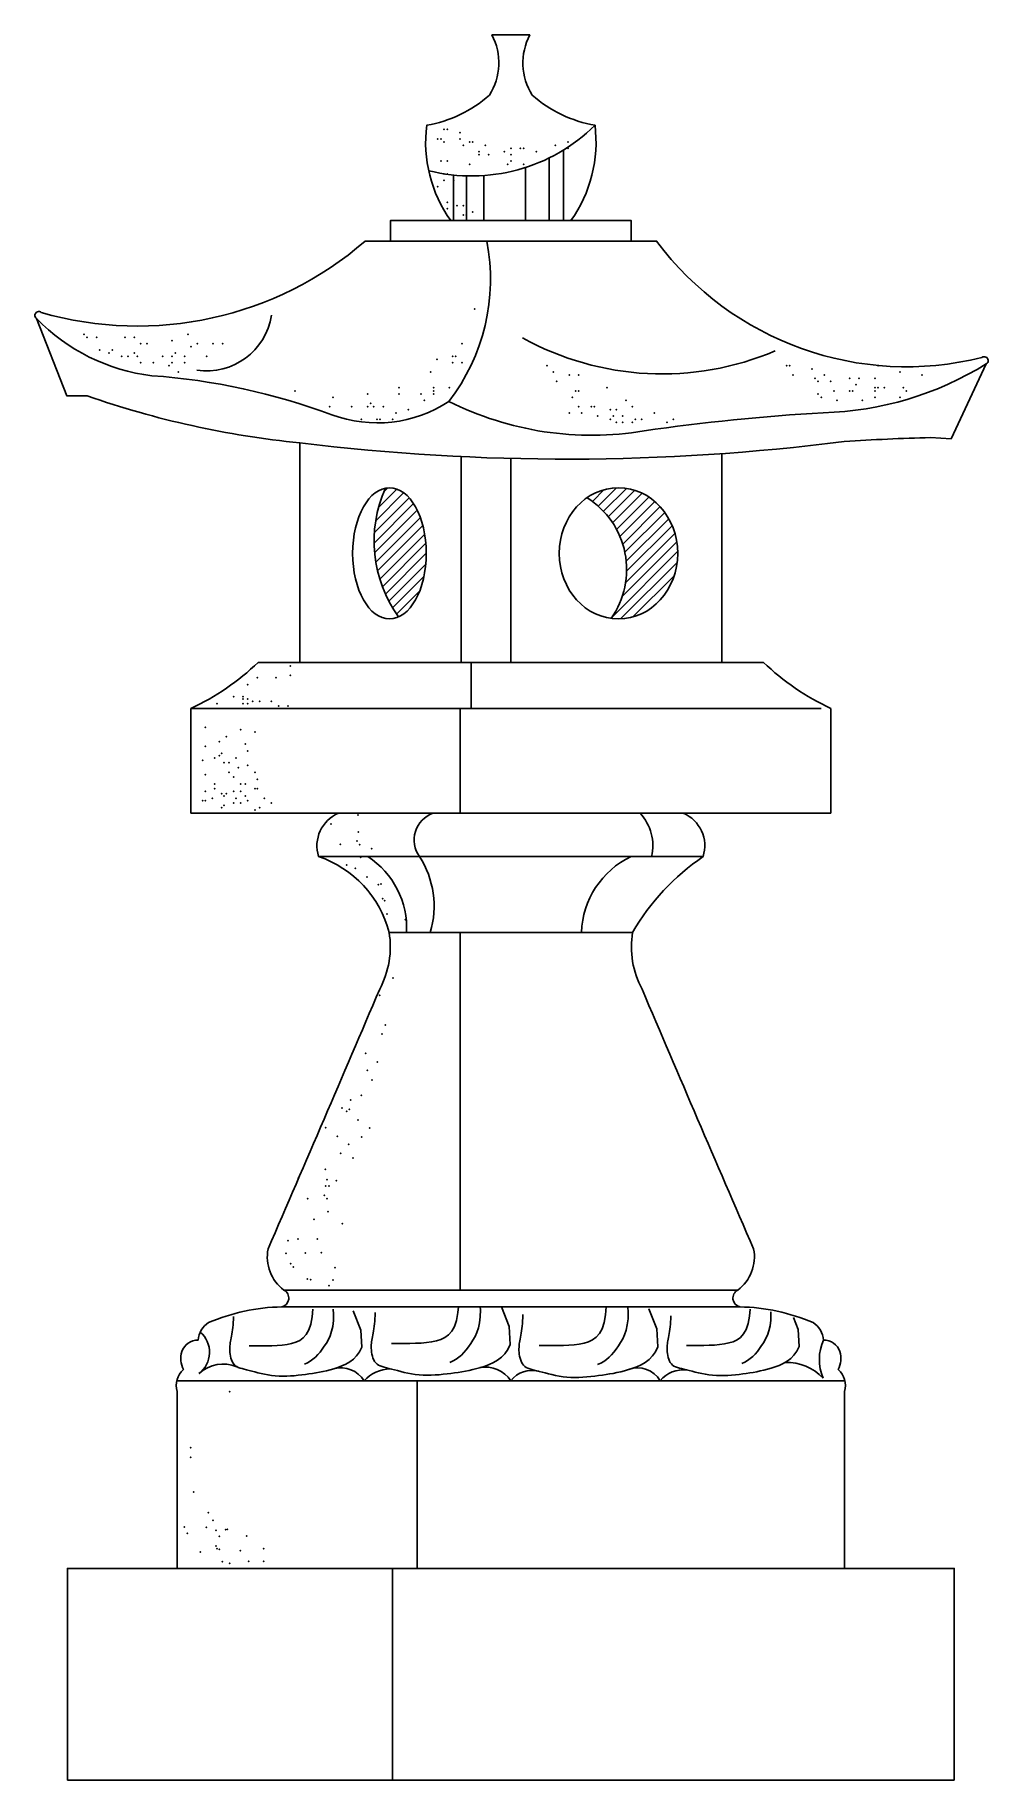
# Model space of a CAD drawing. Header units: millimetres. Extents: x -52 to 1461, y 0 to 2768.
import ezdxf

# ---------------------------------------------------------------- set-up
doc = ezdxf.new("R2010")
doc.units = ezdxf.units.MM
doc.layers.add('ceco.net 302', color=7, linetype='Continuous')
pattern_1 = [(45, (109894.3332819633, 72721.08164353693), (-8.247693495759892, 8.247693495759892), [])]

msp = doc.modelspace()

# ---------------------------------------------------------------- hatches: boundary and pattern name
at = {"layer": 'ceco.net 302', "linetype": 'ByBlock'}
h = msp.add_hatch(dxfattribs=at)
h.set_pattern_fill('ANSI31', color=256, scale=93.312, style=0)
h.set_pattern_definition(pattern_1)
edge = h.paths.add_edge_path()
edge.add_ellipse((510.8735290183976, 1945.64990378925), major_axis=(0, 104.0457085764487), ratio=0.5615434383609061, start_angle=188.1316952078475, end_angle=363.606886463453)
edge.add_arc((692.1400304427661, 1965.099955144128), 205.6935828561982, 155.9136399328835, 215.7864973505337)
h = msp.add_hatch(dxfattribs=at)
h.set_pattern_fill('ANSI31', color=256, scale=93.312, style=0)
h.set_pattern_definition(pattern_1)
edge = h.paths.add_edge_path()
edge.add_ellipse((874.132045479113, 1945.64990378925), major_axis=(0, 104.0457085764487), ratio=0.9033527870139586, start_angle=173.6628029014376, end_angle=389.4140469097389)
edge.add_arc((752.1543846420827, 1919.88204886373), 134.9759955123832, -35.042150894624115, 57.655189356786025, ccw=False)

# ---------------------------------------------------------------- linework, layer by layer
for p, q in [((786.8067749945039, 2585.232263799096), (786.8067749945039, 2473.331009193129)), ((726.4798587734693, 2557.513747380807), (726.4798587734693, 2473.331009193129)), ((764.1874638578737, 2572.764124407441), (764.1874638578737, 2473.331009193129)), ((612.4783738352417, 2545.610822885635), (612.4783738352417, 2473.331009193129)), ((632.947058958205, 2544.25060864005), (632.947058958205, 2473.331009193129)), ((660.6194339009817, 2544.808966293391), (660.6194339009817, 2473.331009193129)), ((608.2069850091065, 2473.331009193129), (798.6510265158431, 2473.331009193129)), ((512.3974482973571, 2440.788723912286), (894.4605632273887, 2440.788723912286)), ((368.5412359966722, 1772.710111959181), (368.5412359966722, 2120.826772798826)), ((1038.316775528277, 1772.710111959181), (1038.316775528277, 2103.816102882914)), ((624.6806360110932, 2099.09427361434), (624.6806360110932, 1772.710111959181)), ((703.4290057625911, 2096.214279335236), (703.4290057625911, 1820.289129334388)), ((703.4290057625911, 2077.901287293536), (703.4290057625911, 1772.710111959181)), ((302.5987848394724, 1772.710111959181), (368.5412359966722, 1772.710111959181)), ((368.5412359966722, 1772.710111959172), (1038.316775528277, 1772.710111959181)), ((640.3707936971332, 1772.710111959181), (640.3707936971332, 1699.54207971362)), ((1104.259226685477, 1772.710111959181), (1038.316775528277, 1772.710111959181)), ((195.6768601111834, 1699.54207971362), (1195.992643648118, 1699.54207971362)), ((195.6768601111834, 1533.574463218581), (195.6768601111834, 1699.54207971362)), ((622.9677906706347, 1699.54207971362), (622.9677906706347, 1533.574463218581)), ((1211.181151413766, 1533.574463218581), (1211.181151413766, 1699.54207971362)), ((195.6768601111834, 1533.574463218581), (1211.181151413766, 1533.574463218581)), ((398.3864372278621, 1464.697514926552), (1008.471574297087, 1464.697514926552)), ((510.3203060925006, 1344.532009375402), (896.5377054324489, 1344.532009375402)), ((622.9677906706347, 1344.532009375402), (622.9677906706347, 777.2436665188006)), ((343.2990055207628, 777.2436665188006), (1063.559006004186, 777.2436665188006)), ((339.9576910698669, 750.540224305525), (1066.900320455286, 750.540224305525)), ((173.5004649185866, 633.4705650775076), (1233.357546606363, 633.4705650775076)), ((554.9226101024542, 633.4705650775076), (554.9226101024542, 335.7711568582517)), ((173.8490926577942, 335.7711568582517), (1233.008918867359, 335.7711568582517)), ((515.669532246742, 335.7711568582517), (515.669532246742, 9.0949e-12)), ((0, 9.0949e-12), (1406.858011524949, 9.0949e-12))]:
    msp.add_line(p, q, dxfattribs=at)
for points in [[(368.5412359966722, 2120.826772798826, -0.0593033206210474), (31.29169818482478, 2195.482622297994), (-1.283529603475471, 2195.482622297994), (-49.18831062619574, 2317.994794772539, -1.049203770779333), (-41.52354667615145, 2327.566059367611, 0.2537157345990759), (472.157456558576, 2440.788723912301), (512.3974482973571, 2440.788723912301), (512.3974482973571, 2473.331009193129), (608.2069850091065, 2473.331009193129, -0.1880948538029711), (569.8831652576337, 2624.556961110479, 0.1391380688824183), (669.5250712778943, 2672.413284085851, 0.2670527136739173), (673.3574659198348, 2767.909187520686), (703.4290057625911, 2767.909187520686), (733.5005456053186, 2767.909187520686, 0.2670527136739174), (737.3329402472882, 2672.413284085851, 0.1391380688824183), (836.9748462673159, 2624.556961110479, -0.1880948538029708), (798.6510265158431, 2473.331009193129), (894.4605632273887, 2473.331009193129), (894.4605632273887, 2440.788723912301), (934.7005549663736, 2440.788723912301, 0.3025535934980366), (1450.747599290742, 2256.232145191013, -1.049203770779314), (1457.770258124976, 2246.180280923101), (1401.958877705765, 2127.061893320701), (1369.453333175391, 2129.191456712715, 0.0110581334322586), (1232.454252523108, 2123.019739987881, 0.0110581334322586)], [(1199.098243492277, 2168.720684099003, 0.1333168697012897), (1457.770258124976, 2246.180280923101, 0.1527506216620791)], [(0, 0), (0, 335.7711568582517), (173.8490926577942, 335.7711568582517), (173.8490926577942, 616.1573312804575, -0.2817971101226198), (183.8730360104527, 651.2056089300168, -0.1965173753471864), (181.5418325945793, 679.5780182305415, -0.3351895898829609), (207.2622096266422, 697.9366250075354, -0.2332732717704316), (223.8680406692437, 725.5057491795177, -0.0971781397336781), (339.9576910698669, 750.5402243055341, 0.7031340736610052), (343.2990055207628, 777.2436665188106, -0.2867782261495795), (318.2392022191197, 842.3333205561538, 0.001444625386297), (495.3286202561867, 1254.567754548886, 0.165760420698171), (510.3203060925006, 1344.532009375412, 0.2533986571078864), (398.3864372278621, 1464.697514926567, -0.3875599796200696), (430.1288694312679, 1533.574463218571)], [(1406.858011524949, 0), (1406.858011524949, 335.7711568582517), (1233.008918867359, 335.7711568582517), (1233.008918867359, 616.1573312804575, 0.2817971101226198), (1222.984975514729, 651.2056089300168, 0.1965173753471864), (1225.316178930603, 679.5780182305415, 0.3351895898829609), (1199.59580189854, 697.9366250075354, 0.2332732717704316), (1182.989970855909, 725.5057491795177, 0.0971781397336781), (1066.900320455286, 750.5402243055341, -0.7031340736610052), (1063.559006004186, 777.2436665188106, 0.2867782261495795), (1088.618809305829, 842.3333205561538, -0.001444625386297), (911.5293912689667, 1254.567754548886, -0.165760420698171), (896.5377054324489, 1344.532009375412, -0.1112476845085994), (1008.471574297087, 1464.697514926567, 0.3875599796200696), (976.7291420936818, 1533.574463218571)]]:
    msp.add_lwpolyline(points, format="xyb", dxfattribs=at)
for points in [[(620.2662893330561, 750.540224305525), (619.5171200937184, 741.3748348132239), (617.2009056968672, 729.1049205652225), (613.886085571663, 719.3393883218077), (609.6558769291732, 711.7509018883102), (604.5934969814843, 706.0121250700649), (598.7821629388782, 701.7957216724462), (592.3050920132082, 698.7743555007437), (585.2455014155712, 696.620690360357), (577.6796735561219, 695.048956547369), (569.656151639705, 693.9396503208991), (561.2165440705139, 693.2148344308507), (552.4024592526548, 692.7965716271046), (543.2555055895064, 692.6069246595889), (533.8172914851748, 692.5679562781415), (524.1294253438537, 692.6017292326942), (514.2335155690671, 692.6303062731095)], [(654.9601455530501, 750.540224305525), (655.2545487892348, 745.7912793818859), (655.002295556187, 734.8965234543703), (653.8658609762497, 725.383853641466), (651.9856738064263, 717.0714166031967), (649.5021628028771, 709.7773589996222), (646.5557567224022, 703.3198274907526), (643.2868843214237, 697.5169687366014), (639.8359743565379, 692.1869293972386), (636.3122491402028, 687.1824948292751), (632.700105208176, 682.4950051758742), (628.9527326524839, 678.150439276782), (625.0233215645712, 674.1747759717682), (620.8650620364351, 670.5939941005335), (616.43114415952, 667.4340725028787), (611.6747580258524, 664.7209900185434), (606.5490937270806, 662.4807254872685)], [(702.4152901110646, 690.8567987695887), (700.6399809979775, 719.2328720518998), (688.4525887818598, 750.540224305525)], [(854.8958084734913, 750.540224305525), (853.856711254717, 737.8278353975583), (851.5404968576621, 725.5579211495669), (848.225676732458, 715.7923889061476), (843.9954680901719, 708.2039024726455), (838.9330881422793, 702.4651256544093), (833.1217540996441, 698.2487222567761), (826.6446831740031, 695.2273560851027), (819.5850925765698, 693.0736909447014), (812.0192647171206, 691.5019571317134), (803.9957428009074, 690.3926509052435), (795.5561352315125, 689.6678350151851), (786.7420504134496, 689.2495722114635), (777.595096750505, 689.0599252439187), (768.1568826461735, 689.020956862486), (758.4690165046485, 689.0547298170385), (748.5731067300657, 689.0833068574593)], [(889.0798461652885, 750.540224305525), (889.5941399500298, 742.2442799662348), (889.341886716982, 731.3495240387045), (888.2054521372482, 721.8368542258104), (886.3252649674249, 713.5244171875365), (883.8417539638758, 706.2303595839575), (880.8953478834009, 699.772828075087), (877.6264754824223, 693.9699693209513), (874.1755655175365, 688.6399299815829), (870.6518403009978, 683.6354954136195), (867.0396963691747, 678.948005760224), (863.2923238134827, 674.6034398611218), (859.3629127255699, 670.6277765561026), (855.2046531974339, 667.046994684868), (850.7707353205187, 663.8870730872086), (846.0143491866475, 661.1739906028779), (840.8886848880793, 658.9337260716129)], [(936.7548812720632, 687.3097993539341), (934.9795721589762, 715.6858726362343), (922.552490987582, 747.6089453341955), (922.552490987582, 747.6089453341955)], [(466.9196990528434, 686.8654994664621), (463.2707586157485, 679.3004975490549), (458.757139239111, 672.9415296402321), (453.5418946190039, 667.6520326178106), (447.7880784519657, 663.295443359615), (441.658744433691, 659.7351987434722), (435.3169462605437, 656.8347356471913), (428.9257376287714, 654.4574909486091), (422.6481722345633, 652.4669015255404), (416.6110696246323, 650.7445029709406), (410.79631275055, 649.2442257382381), (405.149550414062, 647.93809899606), (399.6164314171473, 646.7981519129625), (394.1426045617845, 645.7964136575401), (388.6737186503887, 644.9049133983489), (383.155422484735, 644.0956803040062), (377.5333648663363, 643.340743543109), (371.7677431478514, 642.6222785545442), (365.8769488804682, 641.9630458587299), (359.8939221655891, 641.3959522463336), (353.8516031046456, 640.9539045081128), (347.7829317990108, 640.6698094347611), (341.7208483503491, 640.5765738170194), (335.6982928596553, 640.707104445596), (329.7482054285355, 641.0943081112127), (323.9024281737219, 641.7562835482704), (318.1884112736734, 642.6518972659859), (312.6325069216545, 643.7252077172169), (307.2610673110175, 644.9202733548581), (302.1004446359293, 646.1811526318141), (297.1769910892762, 647.451904000909), (292.5170588650507, 648.6765859151119), (288.1470001565176, 649.7992568272512), (284.0882261114602, 650.7848161596085), (280.3423836943984, 651.6815272119865), (276.9061788230901, 652.5584942535814), (273.7763174162537, 653.4848215535939), (270.9495053917926, 654.5296133811734), (268.4224486685416, 655.7619740055598), (266.1918531645496, 657.2510076958888), (264.2544247979822, 659.0658187213667), (262.6041244960506, 661.2513797037117), (261.2239332200843, 663.7561366746359), (260.094086939469, 666.5044040183865), (259.1948216241726, 669.4204961192081), (258.5063732440175, 672.428727361308), (258.0089777689718, 675.4534121289724), (257.6828711686248, 678.4188648064073), (257.5082894129737, 681.2493997778583), (257.4665664478962, 683.8912692832281), (257.5434281238413, 686.3784769850499), (257.7256982673425, 688.7669644015004), (258.0002007049333, 691.1126730507748), (258.353759263613, 693.4715444510412), (258.7731977692456, 695.8995201205071), (259.2453400488302, 698.4525415773378), (259.7570099290751, 701.1865503397302), (260.2942077839106, 704.1456963357522), (260.839640178834, 707.3269631329686), (261.3751902263029, 710.7155427088037), (261.8827410394151, 714.2966270407259), (262.3441757310647, 718.0554081061745), (262.741377413884, 721.9770778826023), (263.0562292011745, 726.04682834744), (263.2706142053939, 730.24985147813), (263.3999045949313, 734.5762752596701), (263.4279615634295, 735.2228382562707)], [(389.1535798941622, 746.9344031704877), (388.1664375363325, 734.8576337079174), (385.9660338592075, 723.201215172321), (382.8169547403522, 713.9239595410735), (378.7982565300771, 706.7148974292513), (373.9889955796825, 701.2630594519269), (368.4682282393332, 697.257476224172), (362.3150108598929, 694.3871783610703), (355.6083997921378, 692.341196477706), (348.4208633257367, 690.8480493553643), (340.7985175052017, 689.7942084402093), (332.7808903145487, 689.1056333446668), (324.4075097372697, 688.708283681116), (315.7179037572932, 688.5281190619561), (306.7516003583732, 688.4910990995832), (297.5481275240017, 688.5231834064089), (288.1470132379618, 688.5503315948199)], [(421.628415701416, 746.9344031704877), (422.1169947971357, 739.0532560481615), (421.8773542257549, 728.7032379170078), (420.7977413748158, 719.6662015947448), (419.011563563341, 711.7693864084031), (416.652228110237, 704.8400316850011), (413.853142333508, 698.7053767515581), (410.7477135527005, 693.1926609351294), (407.4693490859935, 688.1291235627277), (404.121810130513, 683.3749107231796), (400.6902733952447, 678.9217955524482), (397.1302694671903, 674.7944579483128), (393.3973289337882, 671.017577808525), (389.4469823820108, 667.6158350308679), (385.234760399122, 664.6139095131011), (380.716193572065, 662.0364811529698), (375.8468124880746, 659.908229848269)], [(466.9196990528434, 686.8654994664621), (465.2331553955154, 713.8227690846543), (453.4274282827682, 744.1496881477187), (453.4274282827682, 744.1496881477187)], [(702.4152901110646, 690.8567987695887), (698.5743001773371, 682.8936388565288), (693.8231218860892, 676.1999884261785), (688.3333907070627, 670.6320968236386), (682.2767421099707, 666.0462133939664), (675.8248115646129, 662.2985874822334), (669.1492345402949, 659.2454684335225), (662.4216465067584, 656.7431055929083), (655.8136829337454, 654.6477483054595), (649.458838081453, 652.8346971953342), (643.3380413718696, 651.2554580030455), (637.3940810176719, 649.8805877481053), (631.569745231507, 648.6806434501077), (625.8078222260228, 647.6261821285988), (620.0511002138956, 646.6877608031555), (614.2423674075399, 645.8359364933267), (608.3244120200397, 645.041266218679), (602.2553365271013, 644.2849872833576), (596.0545004558516, 643.5910581298549), (589.7565775981057, 642.9941174852447), (583.3962417444855, 642.5288040765836), (577.0081666859624, 642.229756630968), (570.627026213595, 642.1316138754282), (564.2874941181217, 642.2690145370897), (558.0242441907757, 642.6765973430001), (551.870794448856, 643.3734135925606), (545.8560398171248, 644.3161648743389), (540.0077194465848, 645.4459653493204), (534.353572488064, 646.7039291784312), (528.9213380930305, 648.0311705225567), (523.7387554124871, 649.3688035426921), (518.8335635974945, 650.6579423997435), (514.2335017990844, 651.8397012546183), (509.9611080676258, 652.8771321307813), (506.0181160493812, 653.8210385017219), (502.4010582902993, 654.744161703401), (499.1064673356304, 655.7192430718133), (496.130875730887, 656.8190239429696), (493.470816022309, 658.11624565283), (491.122820754681, 659.683649537389), (489.0834224743594, 661.5939769326422), (487.3462642620142, 663.8945674403657), (485.8934313395584, 666.5311537255474), (484.7041194652265, 669.4240667189879), (483.7575243965548, 672.4936373514101), (483.0328418911376, 675.6601965536283), (482.5092677070061, 678.8440752564329), (482.1659976012888, 681.965604390577), (481.9822273322206, 684.9451148868447), (481.9383084214641, 687.7260301556571), (482.0192154488467, 690.3441435259974), (482.2110787580604, 692.8583408064796), (482.5000286924186, 695.3275078057076), (482.8721955960209, 697.8105303323072), (483.3137098125589, 700.3662941948968), (483.8107016857539, 703.0536852020913), (484.3493015597633, 705.9315891625047), (484.9147729859105, 709.0464796846308), (485.4889123487518, 712.3951815764322), (486.0526492410571, 715.9621074457345), (486.5869132548104, 719.731669900374), (487.0726339828106, 723.6882815482313), (487.4907410174783, 727.8163549971077), (487.8221639513794, 732.100302854811), (488.047832376731, 736.5245377292358), (488.1839275234378, 741.0786680255896), (488.2134611749789, 741.7592606535909)], [(936.7548812720632, 687.309799353924), (932.9138913381321, 679.3466394408733), (928.162713046884, 672.652989010523), (922.6729818680615, 667.0850974079876), (916.6163332711731, 662.4992139783106), (910.1644027256115, 658.7515880665778), (903.4888257012935, 655.6984690178524), (896.7612376675534, 653.1961061772435), (890.1532740949478, 651.1007488897894), (883.7984292424517, 649.2876977796795), (877.6776325328683, 647.7084585873954), (871.7336721784668, 646.3335883324544), (865.909336392302, 645.1336440344475), (860.1474133868178, 644.0791827129488), (854.3906913746905, 643.1407613874998), (848.5819585685385, 642.2889370776711), (842.6640031810384, 641.4942668030235), (836.5949276878964, 640.737987867702), (830.3940916168503, 640.0440587141901), (824.0961687591044, 639.4471180695791), (817.7358329054841, 638.9818046609179), (811.3477578469609, 638.6827572152979), (804.9666173745936, 638.5846144597881), (798.6270852791204, 638.7220151214397), (792.3638353515707, 639.12959792734), (786.2103856098547, 639.8264141768905), (780.1956309781234, 640.7691654586843), (774.3473106073507, 641.8989659336602), (768.6931636490626, 643.1569297627657), (763.2609292540291, 644.4841711069066), (758.078346573282, 645.821804127032), (753.1731547584931, 647.1109429840735), (748.5730929600832, 648.2927018389573), (744.3006992284209, 649.3301327151303), (740.357707210147, 650.2740390860663), (736.7406494512979, 651.1971622877454), (733.4460584963963, 652.1722436561585), (730.4704668918857, 653.2720245273194), (727.8104071833077, 654.5692462371788), (725.4624119158834, 656.136650121738), (723.4230136353581, 658.0469775169922), (721.6858554228093, 660.3475680247101), (720.2330225005571, 662.9841543099074), (719.0437106262252, 665.8770673033223), (718.0971155575535, 668.9466379357546), (717.37243305234, 672.1131971379782), (716.8488588680048, 675.2970758407773), (716.5055887624912, 678.4186049749214), (716.3218184932193, 681.3981154711792), (716.2778995826665, 684.1790307400015), (716.3588066100492, 686.7971441103418), (716.5506699188554, 689.311341390824), (716.8396198532135, 691.780508390043), (717.2117867567868, 694.2635309166517), (717.6533009733539, 696.8192947792322), (718.1502928467526, 699.5066857864358), (718.688892720529, 702.3845897468545), (719.2543641467055, 705.4994802689606), (719.8285035097505, 708.8481821607619), (720.3922404018522, 712.415108030079), (720.9265044158091, 716.184670484733), (721.4122251438093, 720.1412821325657), (721.830332178477, 724.269355581443), (722.161755112378, 728.553303439161), (722.3874235377297, 732.9775383135947), (722.5235186844365, 737.531668609924), (722.5530523359776, 738.2122612379308)], [(1160.765013041585, 687.7707773746205), (1157.116072604287, 680.2057754572124), (1152.602453227649, 673.8468075484006), (1147.387208607746, 668.5573105259635), (1141.633392440504, 664.2007212677835), (1135.504058422229, 660.6404766516252), (1129.162260249286, 657.7400135553498), (1122.77105161731, 655.3627688567776), (1116.493486223073, 653.3721794336843), (1110.456383613171, 651.6497808790945), (1104.641626739292, 650.1495036464066), (1098.9948644026, 648.843376904213), (1093.461745405686, 647.7034298211165), (1087.987918550527, 646.7016915656832), (1082.519032639131, 645.8101913065075), (1077.000736473273, 645.0009582121747), (1071.378678855078, 644.246021451253), (1065.61305713639, 643.5275564627073), (1059.722262869007, 642.8683237668728), (1053.739236154128, 642.3012301544868), (1047.696917093155, 641.8591824162668), (1041.628245787549, 641.5750873429196), (1035.566162338887, 641.4818517251733), (1029.543606848194, 641.6123823537491), (1023.593519417074, 641.9995860193758), (1017.747742162464, 642.6615614564344), (1012.033725262183, 643.5571751741345), (1006.477820910193, 644.6304856253655), (1001.10638129976, 645.8255512630021), (995.9457586244679, 647.0864305399527), (991.0223050778148, 648.3571819090874), (986.3623728535895, 649.5818638232504), (981.9923141450562, 650.7045347354042), (977.933540099999, 651.6900940677515), (974.1876976829373, 652.5868051201496), (970.7514928116289, 653.4637721617445), (967.6216314047634, 654.3900994617469), (964.7948193803314, 655.434891289331), (962.2677626570512, 656.6672519136982), (960.0371671530883, 658.1562856040282), (958.0997387867245, 659.9710966295352), (956.4494384847931, 662.1566576118748), (955.0692472086229, 664.6614145827897), (953.9394009280076, 667.4096819265296), (953.0401356127113, 670.3257740273565), (952.3516872325272, 673.334005269461), (951.8542917577143, 676.3586900371255), (951.5281851571344, 679.3241427145603), (951.353603401716, 682.1546776860168), (951.3118804364058, 684.7965471913867), (951.3887421123509, 687.2837548932129), (951.5710122558813, 689.6722423096544), (951.8455146934721, 692.0179509589334), (952.1990732521517, 694.3768223592097), (952.6185117577842, 696.8047980286556), (953.0906540375726, 699.3578194855054), (953.6023239175847, 702.0918282478877), (954.1395217724202, 705.0509742439053), (954.6849541673728, 708.2322410411116), (955.2205042148418, 711.6208206169467), (955.7280550279537, 715.2019049488644), (956.1894897196034, 718.9606860143376), (956.5866914023937, 722.8823557907563), (956.9015431896842, 726.9521062555932), (957.1159281939326, 731.1551293862885), (957.24521858347, 735.4815531678141), (957.273275552172, 736.1281161644237)], [(1082.938121869403, 747.0961919659266), (1082.011751524871, 735.7629116160706), (1079.811347847746, 724.1064930804741), (1076.662268728891, 714.8292374492321), (1072.643570518819, 707.6201753373942), (1067.834309568221, 702.1683373600799), (1062.313542227871, 698.1627541323295), (1056.160324848431, 695.2924562692278), (1049.453713780676, 693.24647438586), (1042.266177314246, 691.7533272635173), (1034.64383149374, 690.6994863483633), (1026.626204303087, 690.0109112528053), (1018.252823725808, 689.6135615892699), (1009.563217745832, 689.4333969701147), (1000.596914346912, 689.3963770077407), (991.3934415125404, 689.4284613145628), (981.9923272267041, 689.4556095029737)], [(1115.786519549583, 742.7941461296914), (1115.962308785674, 739.9585339563), (1115.722668214293, 729.6085158251663), (1114.643055363354, 720.5714795029035), (1112.856877551879, 712.674664316547), (1110.497542098775, 705.745309593154), (1107.69845632225, 699.6106546597165), (1104.59302754121, 694.0979388432879), (1101.314663074532, 689.0344014708962), (1097.967124119051, 684.2801886313227), (1094.535587383783, 679.8270734606012), (1090.975583455729, 675.6997358564666), (1087.242642922326, 671.9228557166834), (1083.292296370549, 668.5211129390109), (1079.080074387631, 665.519187421244), (1074.561507560574, 662.9417590611137), (1069.692126476584, 660.813507756423)], [(1160.765013041585, 687.7707773746151), (1159.078469384025, 714.7280469928127), (1151.72749316151, 733.6114633895004)]]:
    msp.add_lwpolyline(points, dxfattribs=at)
for centre, radius, start, end in [((641.1707059198525, 2822.689000369071), 278.5598075063852, 255.8605257716787, 314.6614242677882), ((353.2789812797273, 2380.720038220732), 317.8793652254564, 322.3898046195309, 10.8925011803553), ((170.2210869115369, 2531.256541569995), 305.9755813379015, 224.1859620278024, 263.1936434760896), ((220.3624425012094, 2339.320698635901), 104.4880492014318, 261.7510466834906, 351.1320030586971), ((943.5800513355642, 2689.116749376939), 458.8982585938038, 241.1262052081111, 293.0084731132813), ((59.34133960813051, 1194.928023809692), 1035.202048864764, 69.65513236984813, 85.86653822974576), ((491.3815044201619, 2358.651352859982), 206.1326878611592, 249.5171257797432, 303.4810808090792), ((831.6312624030979, 2637.124177192988), 504.1619719046159, 243.2994000339868, 279.4999935319277), ((1399.920928119274, -1225.44177302823), 3400.098312700978, 93.38607644147989, 98.2021553824042), ((791.6997200985497, 5587.879167879271), 3492.780470184269, 263.0413886610548, 277.2494913066419), ((692.1400304427661, 1965.099955144128), 205.6935828561985, 155.9136399330094, 215.7864973510816), ((752.1543846420827, 1919.882048863725), 134.9759955123823, 324.9578491048794, 57.65518935715578), ((25.67504488234408, 2062.676770387874), 400.9581284276387, 295.0866839103766, 313.6819809245294), ((1381.182966642809, 2062.676770387874), 400.9581284276392, 226.3180190754705, 244.9133160896233), ((594.7585931855137, 1491.231819694943), 44.86470265672847, 109.3027259463657, 216.2585094455635), ((851.2905559182691, 1481.631744636755), 77.39406335819784, 347.3611289570522, 42.15557789104897), ((402.8180492400715, 1351.311193865889), 135.2612819986961, 357.1271789550154, 56.95854166003421), ((435.6883164390747, 1386.034444039747), 145.9131480344269, 343.4750734133188, 32.62299566446879), ((953.156138679944, 1340.337313962024), 137.6634833829867, 115.3961981542958, 178.2538902551591), ((182.8375552510842, 678.5342823744086), 42.53135334031628, 307.249145630625, 49.0295590988104), ((1268.334450993541, 666.7659547643515), 75.47590716803194, 155.6073030688167, 202.8439427458052), ((247.2307135449664, 603.2336890177567), 56.62815058237566, 67.8256530031069, 132.5355495283073), ((433.8148807480756, 610.9029887734159), 43.03782315927279, 31.62558049857439, 105.0381812890206), ((513.2264489121153, 594.5345963566479), 57.83484386059164, 91.11869058039413, 137.6833955412214), ((663.1290046238573, 606.5520790777518), 48.46333645433965, 33.74104102161815, 100.6366485985476), ((737.0711190135916, 607.1109413855319), 42.73899326351438, 75.38515599494247, 141.92021586172), ((904.66355980339, 611.9477301799697), 41.74518885854294, 31.03599128400001, 110.0270762646455), ((977.6424882139545, 602.1690246679336), 48.62466362003216, 84.08580198982699, 139.9288842186941), ((1141.550013751024, 584.5035081056049), 77.9741054915671, 42.78215045926947, 92.19120030528713)]:
    msp.add_arc(centre, radius, start, end, dxfattribs=at)
for centre, ratio in [((510.8735290183976, 1945.64990378925), 0.5615434383609061), ((874.132045479113, 1945.64990378925), 0.9033527870139586)]:
    msp.add_ellipse(centre, major_axis=(0, 104.0457085764487), ratio=ratio, dxfattribs=at)
for p in [(587.5457368009374, 2602.909307956096), (592.5830878949782, 2602.909307956096), (597.6204389892519, 2618.006066780971), (602.6577900830889, 2618.006066780971), (622.807153158501, 2612.973813839354), (622.807153158501, 2602.909307956096), (597.6204389892519, 2597.877078396483), (627.844504252338, 2592.844825454847), (637.9191651394357, 2597.877078396483), (642.9565162334766, 2597.877078396483), (653.0312184215582, 2582.780319571593), (653.0312184215582, 2577.748066629967), (663.1058793086848, 2592.844825454847), (668.1432304027257, 2577.748066629967), (693.3299445719748, 2582.780319571593), (703.4046467600565, 2587.812572513229), (703.4046467600565, 2577.748066629967), (718.5166587411949, 2587.812572513229), (723.5540098354686, 2587.812572513229), (743.7033729104442, 2582.780319571593), (773.9274381737341, 2592.844825454847), (794.0768012489424, 2597.877078396483), (794.0768012489424, 2587.812572513229), (592.5830878949782, 2567.683584128716), (597.6204389892519, 2547.554595744228), (602.6577900830889, 2567.683584128716), (602.6577900830889, 2547.554595744228), (637.9191651394357, 2562.651331187105), (698.3672956662194, 2562.651331187105), (703.4046467600565, 2567.683584128716), (723.5540098354686, 2562.651331187105), (723.5540098354686, 2562.651331187105), (587.5457368009374, 2527.425583977712), (597.6204389892519, 2537.490089860975), (612.7324509701866, 2537.490089860975), (602.6577900830889, 2502.264342651588), (602.6577900830889, 2492.199860150337), (617.7698020642274, 2497.232113091979), (627.844504252338, 2497.232113091979), (627.844504252338, 2482.135354267084), (632.8818553463788, 2482.135354267084), (642.9565162334766, 2487.167607208721), (646.0190218371863, 2333.15528368419), (26.06456921814242, 2293.198677649963), (31.06421255911118, 2288.204093127422), (46.06310128016048, 2288.204093127422), (91.0598087447579, 2288.204093127422), (106.05869746604, 2288.204093127422), (116.0579428465571, 2278.214947464359), (126.0572295278543, 2278.214947464359), (166.0542936516867, 2283.2095319869), (191.0524277534859, 2293.198677649963), (196.0520710942219, 2273.220362941829), (206.0513577757228, 2278.214947464359), (231.0494918775221, 2278.214947464359), (246.0484218995843, 2278.214947464359), (626.020489775372, 2278.214947464359), (51.06274462092551, 2268.225801801316), (66.06163334197481, 2263.231217278785), (71.06127668273984, 2268.225801801316), (86.06016540402197, 2258.236632756245), (86.06016540402197, 2258.236632756245), (96.05941078453907, 2258.236632756245), (106.05869746604, 2263.231217278785), (111.0583408067759, 2258.236632756245), (116.0579428465571, 2248.247487093191), (136.0564749083714, 2248.247487093191), (151.0554049304046, 2258.236632756245), (161.0546503111545, 2243.25290257066), (166.0542936516867, 2258.236632756245), (166.0542936516867, 2248.247487093191), (171.0539369924517, 2263.231217278785), (171.0539369924517, 2263.231217278785), (186.0528257137048, 2258.236632756245), (186.0528257137048, 2248.247487093191), (221.0502464968012, 2258.236632756245), (586.0234256515105, 2253.242071615722), (611.0216010540898, 2258.236632756245), (611.0216010540898, 2248.247487093191), (616.0212030938419, 2258.236632756245), (626.020489775372, 2248.247487093191), (761.0105708681511, 2243.25290257066), (1140.982638743939, 2243.25290257066), (1145.982282084674, 2243.25290257066), (1285.972006518015, 2243.25290257066), (176.0535390322038, 2233.263756907597), (576.0241802709933, 2233.263756907597), (771.0098162486684, 2233.263756907597), (776.0094595894043, 2218.280026722008), (796.0079916514514, 2228.269172385066), (811.0068803725007, 2228.269172385066), (811.0068803725007, 2228.269172385066), (1150.981925425439, 2228.269172385066), (1180.979702867771, 2238.258341430138), (1185.97934620874, 2223.274611244544), (1190.978989549272, 2218.280026722008), (1200.978234929585, 2228.269172385066), (1210.977521611086, 2218.280026722008), (1240.975299053621, 2223.274611244544), (1255.974187774903, 2223.274611244544), (1280.972363177483, 2223.274611244544), (1320.969427301315, 2233.263756907597), (1355.966848084382, 2228.269172385066), (361.0399709303456, 2203.296296536404), (421.0355671163998, 2193.307150873361), (476.0315199613105, 2198.301735395891), (526.02782946566, 2208.290881058945), (526.02782946566, 2198.301735395891), (561.0252502487565, 2198.301735395891), (566.0248935894924, 2188.31256635083), (581.0237823107745, 2208.290881058945), (581.0237823107745, 2203.296296536404), (581.0237823107745, 2198.301735395891), (606.0219577133247, 2208.290881058945), (801.0076349919837, 2193.307150873361), (806.0072783325159, 2203.296296536404), (811.0068803725007, 2203.296296536404), (856.0035878370982, 2208.290881058945), (886.0014065804135, 2188.31256635083), (1190.978989549272, 2198.301735395891), (1195.978591589053, 2193.307150873361), (1215.977123650867, 2203.296296536404), (1220.976766991603, 2188.31256635083), (1240.975299053621, 2203.296296536404), (1245.974942394386, 2203.296296536404), (1250.974585735151, 2213.285442199472), (1260.973831115669, 2188.31256635083), (1280.972363177483, 2208.290881058945), (1280.972363177483, 2203.296296536404), (1280.972363177483, 2193.307150873361), (1285.972006518015, 2208.290881058945), (1295.971251898736, 2208.290881058945), (1320.969427301315, 2193.307150873361), (1325.969070642051, 2208.290881058945), (1330.968672681832, 2203.296296536404), (416.035923775431, 2178.323420687767), (451.0333445587312, 2178.323420687767), (476.0315199613105, 2178.323420687767), (481.0311220010626, 2183.318005210307), (486.0307653418276, 2178.323420687767), (501.0296540630807, 2178.323420687767), (521.028186124895, 2168.334275024713), (541.026718186942, 2173.328836165235), (796.0079916514514, 2168.334275024713), (811.0068803725007, 2178.323420687767), (816.0065237132657, 2168.334275024713), (831.005412434315, 2178.323420687767), (836.0050557752838, 2178.323420687767), (841.0046991158162, 2163.339690502183), (861.003231177834, 2173.328836165235), (866.0028745185991, 2163.339690502183), (871.0024765583511, 2173.328836165235), (881.0017632398813, 2163.339690502183), (896.0006519609306, 2178.323420687767), (930.9980727440271, 2168.334275024713), (466.0322332798095, 2158.345105979643), (491.0304086825635, 2158.345105979643), (496.0300520233285, 2158.345105979643), (516.0285840851429, 2158.345105979643), (861.003231177834, 2158.345105979643), (871.0024765583511, 2153.350544839129), (881.0017632398813, 2153.350544839129), (896.0006519609306, 2153.350544839129), (901.0002953016956, 2158.345105979643), (910.9995406822127, 2158.345105979643), (950.996604806045, 2153.350544839129), (960.9958914875461, 2158.345105979643), (301.0387991183961, 1748.422942699711), (331.0671805534511, 1748.422942699711), (353.5884976053202, 1767.171714379865), (353.5884976053202, 1752.172692359331), (263.503311999404, 1718.424922040655), (278.5175233673362, 1718.424922040655), (286.024587750493, 1737.173670338811), (237.228442105581, 1707.175649679749), (278.5175233673362, 1714.675148999023), (278.5175233673362, 1707.175649679749), (286.024587750493, 1714.675148999023), (286.024587750493, 1707.175649679749), (293.5316934344591, 1710.925399339388), (304.7923519603791, 1710.925399339388), (304.7923519603791, 1710.925399339388), (323.5601161704689, 1710.925399339388), (334.8207333952013, 1703.42590002014), (349.8349447633372, 1703.42590002014), (218.460719196475, 1669.678129701455), (274.7639705255569, 1665.928356659807), (297.2852462764421, 1662.178607000173), (218.460719196475, 1639.68008566039), (240.981994947564, 1647.179608361672), (252.2426534736878, 1654.67910768091), (282.27103490851, 1643.429835320024), (214.707166354492, 1617.181564320611), (233.4749305643781, 1620.931337362234), (240.981994947564, 1624.681087021878), (244.735547789518, 1628.430836681497), (248.489100631501, 1613.431814660967), (255.9962063154671, 1613.431814660967), (267.2568648415908, 1620.931337362234), (271.0104176833701, 1605.932315341719), (286.024587750493, 1632.180586341132), (286.024587750493, 1609.682065001348), (218.460719196475, 1594.683042980818), (233.4749305643781, 1579.684044342297), (255.9962063154671, 1598.432816022441), (263.503311999404, 1590.93329332118), (274.7639705255569, 1579.684044342297), (282.27103490851, 1579.684044342297), (297.2852462764421, 1598.432816022441), (301.0387991183961, 1587.183543661555), (214.707166354492, 1553.435773342884), (218.460719196475, 1568.434771981396), (218.460719196475, 1553.435773342884), (229.7213777223951, 1557.185523002504), (229.7213777223951, 1557.185523002504), (233.4749305643781, 1572.184521641025), (244.735547789518, 1564.685022321772), (248.489100631501, 1560.935272662132), (252.2426534736878, 1564.685022321772), (263.503311999404, 1568.434771981396), (267.2568648415908, 1557.185523002504), (274.7639705255569, 1568.434771981396), (274.7639705255569, 1568.434771981396), (282.27103490851, 1560.935272662132), (286.024587750493, 1553.435773342884), (297.2852462764421, 1572.184521641025), (301.0387991183961, 1572.184521641025), (312.2994576443452, 1557.185523002504), (244.735547789518, 1542.186500981979), (248.489100631501, 1545.936250641603), (263.503311999404, 1549.686023683251), (274.7639705255569, 1549.686023683251), (297.2852462764421, 1538.436751322355), (304.7923519603791, 1542.186500981979), (323.5601161704689, 1549.686023683251), (460.9578335059049, 1530.511803107878), (417.8339456020912, 1516.597523932494), (461.5419169983652, 1503.839730599512), (432.9490715157881, 1484.102105750836), (459.3259317431657, 1489.413850511277), (463.4848515510966, 1483.634436491122), (482.3379476040427, 1477.23335176964), (442.8844605071353, 1451.310276646023), (456.8705484970414, 1446.277195306347), (465.3109054521774, 1463.511073507908), (475.0266731066221, 1432.537153134152), (493.3912577074952, 1419.906732635204), (497.5212349467037, 1421.070661848558), (480.6862654127471, 1405.606692249963), (499.9801323220599, 1397.860560303958), (503.4019360131642, 1394.613069138205), (506.8655283277039, 1373.746209264496), (535.9850390110514, 1364.455662836674), (516.698279340606, 1271.963908781043), (495.1685272054455, 1244.794689280855), (504.5128205864748, 1197.470236696788), (498.807025695336, 1183.440071950801), (473.3396265883056, 1152.483915487507), (491.4957511976827, 1138.743873315307), (475.6717939540685, 1125.604818561107), (483.1595810504222, 1110.313089407795), (465.9830372833239, 1086.231716046812), (435.2834210714791, 1065.922764699644), (442.7542194479902, 1060.820424716774), (447.0074163421522, 1063.840048375815), (449.4445065830951, 1078.738773562528), (409.8160219646815, 1034.966608236351), (460.9103440573671, 1047.080382544573), (479.2749286586476, 1034.44996204563), (427.9721465740294, 1021.226566064151), (446.336731175339, 1008.596145565207), (466.5699363636958, 1020.149921660375), (409.1978501900448, 968.779036568555), (433.6317388803581, 994.2961051799521), (452.9256057894672, 986.5499732339484), (366.0739622862311, 954.8647573931667), (409.781933682505, 942.1069640601835), (411.6277680119383, 952.5123080000312), (415.078551256709, 942.3214438581625), (426.6458420108246, 950.627567349985), (381.1890881999279, 922.3693392115129), (407.5659484271018, 927.6810839719546), (411.7248682352364, 921.901669951795), (391.1244771910714, 889.5775101067002), (413.5509221363172, 901.7783069685902), (365.5528462010261, 858.0665312691071), (396.1928543452231, 858.1536613083553), (435.8659627790621, 882.2588277009216), (346.5772252600582, 835.6748635981002), (349.8266839474381, 855.5398612808449), (377.2172334040515, 835.7619936373385), (402.8859608426282, 836.662311351396), (354.0826556702086, 819.1497697291024), (358.3458443459239, 813.9251483406315), (424.4928686967468, 812.7314050373369), (380.7651130973244, 794.9604683719444), (385.6321249347529, 793.5924880654757), (414.7516356181004, 784.3019416376492), (421.3476418926438, 793.4212297288968), (257.2213572403416, 616.0374999212308), (195.4064961848198, 527.1959372470864), (195.4064961848198, 512.0992018042252), (200.4438059783133, 456.7444662103343), (223.5589065672247, 424.3556115843285), (185.331793996942, 401.3897306164526), (190.3691450911865, 391.325248115203), (220.1926325892272, 400.8157256379672), (230.6812114432395, 412.0185847078055), (235.7052223354403, 396.3574776748264), (250.8305745184479, 396.9218492649433), (253.8550832625478, 397.4528781079025), (210.5318070670473, 361.6961020555509), (235.7052223354403, 371.1962363486964), (237.0238785762631, 367.1873204834637), (240.7425734294811, 366.1640067890784), (240.7558723303373, 386.8573433816754), (274.0525619263935, 363.8244963354163), (284.1513012584182, 387.3643588997592), (311.081245276524, 367.1873204834637), (245.793223424378, 346.5993666126887), (257.2213572403416, 343.6474579191108), (287.5175339354318, 347.0102820671527), (311.081245276524, 347.0102820671527)]:
    msp.add_point(p, dxfattribs=at)

doc.saveas('drawing.dxf')
